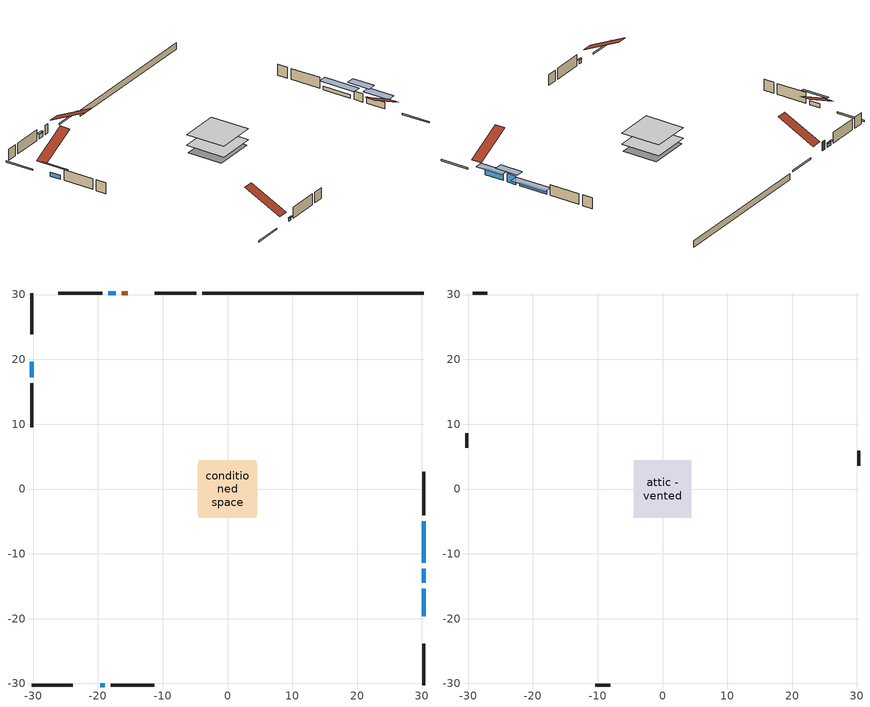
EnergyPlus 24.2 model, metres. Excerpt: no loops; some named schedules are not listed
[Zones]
conditioned space
 floor adiabatic (AdiabaticFloorConstruction): -4.41,-4.41 -4.41,4.41 4.41,4.41 4.41,-4.41 z0.61
 floor foundation (Slab1 construction): -4.58,-3.96 -4.58,3.96 4.58,3.96 4.58,-3.96 z-0.82
 wall outside (RimJoist1 construction): -4.83,30.24 -11.23,30.24 / -30.24,-30.24 -23.84,-30.24 / -30.24,30.24 -30.24,23.84 / 30.24,-30.24 30.24,-23.84 z0.61:0.91
 wall outside (AdiabaticWallConstruction 1): -15.42,30.24 -16.28,30.24 z0.61:2.64
 wall outside (AdiabaticWallConstruction): 30.24,-19.65 30.24,-15.38 z0.61:2.08; 30.24,-14.45 30.24,-12.32 z0.61:2.46; -17.21,30.24 -18.43,30.24 / -30.24,19.65 -30.24,17.21 z0.61:1.5; -19.65,-30.24 -18.94,-30.24 z0.61:1.32; 30.24,-11.39 30.24,-4.99 z0.61:1.37
 wall outside (Wall1 construction): -19.36,30.24 -26.1,30.24 / -18.01,-30.24 -11.28,-30.24 / -30.24,16.28 -30.24,9.55 / 30.24,-4.06 30.24,2.67 z0.61:3.05
 wall foundation (FoundationWall1 construction): 30.24,30.24 -3.9,30.24 z-0.82:0.61
 window (WindowConstruction): 30.24,-19.65 30.24,-15.38 z0.61:2.08
 window (WindowConstruction 2): 30.24,-14.45 30.24,-12.32 z0.61:2.46
 window (WindowConstruction 3): -17.21,30.24 -18.43,30.24 z0.61:1.5
 window (WindowConstruction 4): -30.24,19.65 -30.24,17.21 z0.61:1.5
 window (WindowConstruction 5): -19.65,-30.24 -18.94,-30.24 z0.61:1.32
 window (WindowConstruction 1): 30.24,-11.39 30.24,-4.99 z0.61:1.37
 door (Door): -15.42,30.24 -16.28,30.24 z0.61:2.64
 ceiling adiabatic (AdiabaticFloorConstruction): 4.41,-4.41 4.41,4.41 -4.41,4.41 -4.41,-4.41 z0.61
attic - vented
 floor to conditioned space (Floor1 construction Reversed): -4.41,-4.41 -4.41,4.41 4.41,4.41 4.41,-4.41 z3.05
 wall outside (Wall2 construction): -27.03,30.24 -29.31,30.24 / -10.35,-30.24 -8.06,-30.24 / -30.24,8.62 -30.24,6.33 / 30.24,3.6 30.24,5.89 z0.61:3.05
 roof outside (Roof1 construction): -14.49,30.24,3.05 -14.49,21.9,7.22 -12.16,21.9,7.22 -12.16,30.24,3.05; -20.58,-30.24,3.05 -20.58,-21.9,7.22 -22.91,-21.9,7.22 -22.91,-30.24,3.05; -30.24,20.58,3.05 -21.9,20.58,7.22 -21.9,22.91,7.22 -30.24,22.91,3.05; 30.24,-20.58,3.05 21.9,-20.58,7.22 21.9,-22.91,7.22 30.24,-22.91,3.05
shading: 30.24,-14.47 30.24,-20.56 32.07,-20.56 32.07,-14.47 z2.99; 30.24,-10.8 30.24,-15.98 32.07,-15.98 32.07,-10.8 z3.98; -18.61,30.24 -17.03,30.24 -17.03,30.65 -18.61,30.65 z1.68; -30.24,15.38 -30.24,21.48 -30.65,21.48 -30.65,15.38 z3.33; -18.76,-30.24 -19.83,-30.24 -19.83,-30.65 -18.76,-30.65 z1.5; 30.24,-4.08 30.24,-12.3 32.07,-12.3 32.07,-4.08 z2.28
[Building]
Building 1: Terrain=Suburbs
[Site:Location]
Wiarton AP_ON: Latitude {deg}=44.74; Longitude {deg}=-81.11; Time Zone {hr}=-5; Elevation {m}=222; Keep Site Location Information=Yes
[Site:GroundTemperature:Shallow]
2.94744, 1.01235, 0.85738, 1.77568, 5.46213, 9.13142, 12.3125, 14.3276, 14.4988, 12.8598, 9.75989, 6.20317
[Site:WaterMainsTemperature]
Calculation Method=Schedule; Temperature Schedule=mains temperature schedule
[Material] Roughness=Rough; Thermal Absorptance=0.9
Name | Thickness {m} | Conductivity {W/m-K} | Density {kg/m3} | Specific Heat {J/kg-K} | Solar Absorptance | Visible Absorptance
asphalt or fiberglass shingles | 0.00635 | 0.162714 | 1121.4 | 1465.45 | 0.4 | 0.4
ceiling loosefill ins | 0.0846667 | 0.0480833 | 16.02 | 1046.75 | 0.7 | 0.7
ceiling stud and cavity | 0.1397 | 0.112535 | 65.682 | 1177.47 | 0.7 | 0.7
concrete 4.0 in. | 0.1016 | 1.803125 | 2242.8 | 837.4 | 0.7 | 0.7
concrete 8.0 in. | 0.2032 | 1.803125 | 2242.8 | 837.4 | 0.7 | 0.7
door material | 0.04445 | 0.188738 | 512.64 | 1214.23 | 0.7 | 0.7
floor covering | 0.0127 | 0.0433444 | 54.468 | 1339.84 | 0.6 | 0.6
floor rigid ins; wall rigid ins | 0.512978 | 0.029427 | 32.04 | 1214.23 | 0.7 | 0.7
floor stud and cavity | 0.1397 | 1.75129 | 37.0049 | 1207.88 | 0.7 | 0.7
furniture material conditioned space 1 | 0.1524 | 0.115458 | 640.8 | 1214.23 | 0.6 | 0.6
gypsum board | 0.0127 | 0.160291 | 801 | 837.4 | 0.6 | 0.6
osb sheathing 0.5 in. | 0.0127 | 0.115458 | 512.64 | 1214.23 | 0.7 | 0.7
osb sheathing 0.75 in. | 0.01905 | 0.115458 | 512.64 | 1214.23 | 0.7 | 0.7
rim joist stud and cavity | 0.0508 | 24.0425 | 6.31874 | 1174.65 | 0.6 | 0.6
wall stud and cavity | 0.1397 | 0.0930111 | 139.0536 | 1170.24 | 0.7 | 0.7
wall stud and cavity 1 | 0.0889 | 8.12285 | 50.32683 | 1063.81 | 0.6 | 0.6
wall stud and cavity 2 | 0.0889 | 0.380278 | 52.3479 | 1209.89 | 0.7 | 0.7
wall stud and cavity 3 | 0.0889 | 0.391764 | 83.0341 | 1211.67 | 0.7 | 0.7
wood siding | 0.0254 | 0.102417 | 544.68 | 1172.36 | 0.4 | 0.4
wood siding 1 | 0.00254 | 0.102417 | 544.68 | 1172.36 | 0.4 | 0.4
wood siding 2; wood siding 3; wood siding 4 | 0.0254 | 0.102417 | 544.68 | 1172.36 | 0.7 | 0.7
[WindowMaterial:SimpleGlazingSystem]
Name | U-Factor {W/m2-K} | Solar Heat Gain Coefficient
WindowMaterial | 3.30119 | 0.67
WindowMaterial 1 | 3.30573 | 0.63
WindowMaterial 2 | 3.30005 | 0.68
WindowMaterial 3 | 3.30346 | 0.65
WindowMaterial 4 | 3.30573 | 0.6
[Construction]
AdiabaticFloorConstruction: floor stud and cavity, floor rigid ins, osb sheathing 0.75 in., floor covering
AdiabaticWallConstruction: wood siding 3, wall rigid ins, wall stud and cavity 2, gypsum board
AdiabaticWallConstruction 1: wood siding 4, wall rigid ins, wall stud and cavity 2, gypsum board
Door: door material
Floor1 construction Reversed: gypsum board, ceiling stud and cavity, ceiling loosefill ins
FoundationWall1 construction: concrete 8.0 in.
furniture construction conditioned space 1: furniture material conditioned space 1
PartitionWallConstruction: gypsum board, wall stud and cavity 3, gypsum board
RimJoist1 construction: wood siding 2, rim joist stud and cavity
Roof1 construction: asphalt or fiberglass shingles
Slab1 construction: concrete 4.0 in.
Wall1 construction: wood siding, osb sheathing 0.5 in., wall stud and cavity, gypsum board
Wall2 construction: wood siding 1, wall stud and cavity 1
WindowConstruction: WindowMaterial
WindowConstruction 1: WindowMaterial 1
WindowConstruction 2: WindowMaterial 2
WindowConstruction 3; WindowConstruction 4: WindowMaterial 3
WindowConstruction 5: WindowMaterial 4
[Zone] Multiplier=1; Part of Total Floor Area=Yes
Name | Volume {m3}
attic - vented | 51.1091
conditioned space | 349.9
[Space]
Name | Zone | Volume {m3}
attic - vented 1 | attic - vented | 51.1091
conditioned space 1 | conditioned space | 349.9
[ZoneInfiltration:EffectiveLeakageArea]
infil attic - vented 1: Zone or Space=attic - vented 1; Schedule=Always On Discrete; Effective Air Leakage Area {cm2}=3274.11; Stack Coefficient=0.000459526; Wind Coefficient=1.44836e-05
[ZoneMixing]
whole house fan mix: Zone or Space=attic - vented; Schedule=Always On Continuous; Design Flow Rate Calculation Method=Flow/Zone; Design Flow Rate {m3/s}=0; Source Zone or Space=conditioned space
[SurfaceProperty:ExposedFoundationPerimeter]
Slab1: Exposed Perimeter Calculation Method=TotalExposedPerimeter; Total Exposed Perimeter {m}=34.139
[InternalMass] Zone or ZoneList=conditioned space; Space or SpaceList=conditioned space 1
Name | Construction | Surface Area {m2}
furniture mass conditioned space 1 | furniture construction conditioned space 1 | 60.1198
partition wall mass | PartitionWallConstruction | 150.299
[Lights]
interior lighting: Zone or ZoneList or Space or SpaceList=conditioned space 1; Schedule=interior lighting schedule; Design Level Calculation Method=LightingLevel; Lighting Level {W}=343.2; Return Air Fraction=0; Fraction Radiant=0.6; Fraction Visible=0.2; Fraction Replaceable=1
[People]
occupants: Zone or ZoneList or Space or SpaceList=conditioned space 1; Number of People Schedule=occupants schedule; Number of People Calculation Method=People; Number of People=3; Fraction Radiant=0.314171; Sensible Heat Fraction=0.56303; Activity Level Schedule=occupants activity schedule; Carbon Dioxide Generation Rate {m3/s-W}=0; Enable ASHRAE 55 Comfort Warnings=No; Mean Radiant Temperature Calculation Type=EnclosureAveraged
[ElectricEquipment] Zone or ZoneList or Space or SpaceList=conditioned space 1; Design Level Calculation Method=EquipmentLevel
Name | Schedule | Design Level {W} | Fraction Latent | Fraction Radiant | Fraction Lost
clothes dryer | clothes dryer schedule | 140.772 | 0.015 | 0.081 | 0.85
clothes washer | clothes washer schedule | 32.1985 | 0.03 | 0.162 | 0.7
cooking range | cooking range schedule | 215.147 | 0.08 | 0.432 | 0.2
dishwasher | dishwasher schedule | 66.8632 | 0.3 | 0.18 | 0.4
fridge | fridge schedule | 72.9452 | 0 | 0.6 | 0
mech vent house fan | mech vent house fan schedule | 0 | 0 | 0 | 1
mech vent house fan cfis | mech vent house fan cfis schedule | 0 | 0 | 0 | 0
misc plug loads | misc plug loads schedule | 494.7 | 0.045 | 0.513 | 0.1
whole house fan | Always On Discrete | 0 | 0 | 0 | 1
[OtherEquipment] Zone or ZoneList or Space or SpaceList=conditioned space 1; Design Level Calculation Method=EquipmentLevel
Name | Fuel Type | Schedule | Design Level {W} | Fraction Latent | Fraction Radiant | Fraction Lost
clothes dryer 1 | Electricity | clothes dryer schedule | 0 | 0.015 | 0.081 | 0.85
cooking range 1 | Electricity | cooking range schedule | 0 | 0.08 | 0.432 | 0.2
general water use latent | None | general water use schedule | 62.594 | 1 | 0 | 0
general water use sensible | None | general water use schedule | -61.6891 | 0 | 0.6 | 0
mech vent house fan latent load | None | Always On Discrete | 0 | 1 | 0 | 0
mech vent house fan sensible load | None | Always On Discrete | 0 | 0 | 0 | 0
water heater energy adjustment1 | Electricity | Always On Discrete | 0.01 | 0 | 0 | 1
[ZoneInfiltration:DesignFlowRate] Zone or ZoneList or Space or SpaceList=conditioned space 1; Schedule=Always On Discrete; Design Flow Rate Calculation Method=Flow/Zone; Design Flow Rate {m3/s}=0
infil flow; natural vent flow; whole house fan flow
[ZoneControl:Thermostat]
conditioned space Thermostat: Zone or ZoneList=conditioned space; Control Type Schedule=conditioned space Thermostat Schedule; Control 1=conditioned space temperature setpoint; Temperature Difference Between Cutout And Setpoint {deltaC}=0
[ZoneHVAC:Baseboard:Convective:Electric]
electric baseboard: Availability Schedule=Always On Discrete; Heating Design Capacity {W}=17679.2; Efficiency=1
[Zone equipment]
conditioned space: electric baseboard
[Foundation:Kiva]
Foundation Kiva 1: Initial Indoor Air Temperature {C}=18; Wall Height Above Grade {m}=0.609996; Wall Depth Below Slab {m}=0.2032
[Foundation:Kiva:Settings]
Soil Conductivity {W/m-K}=0.849921; Soil Density {kg/m3}=1842.3; Soil Specific Heat {J/kg-K}=418.7; Ground Solar Absorptivity=0.9; Ground Thermal Absorptivity=0.9; Ground Surface Roughness {m}=0.03; Far-Field Width {m}=40; Deep-Ground Boundary Condition=ZeroFlux; Deep-Ground Depth {m}=40; Minimum Cell Dimension {m}=0.2; Maximum Cell Growth Coefficient=3; Simulation Timestep=Timestep
[Exterior:Lights]
exterior lighting: Schedule=exterior lighting schedule; Design Level {W}=75.6
[EnergyManagementSystem:GlobalVariable]
infil_program_Qfan
infil_program_Qinf
natural_vent_program_Qnv
natural_vent_program_Qwhf
[EnergyManagementSystem:Sensor]
Name | Output:Variable or Output:Meter Index Key | Output:Variable or Output:Meter
airflow_gain | infil flow | Infiltration Sensible Heat Gain Energy
airflow_gain_1 | natural vent flow | Infiltration Sensible Heat Gain Energy
airflow_gain_2 | whole house fan flow | Infiltration Sensible Heat Gain Energy
airflow_loss | infil flow | Infiltration Sensible Heat Loss Energy
airflow_loss_1 | natural vent flow | Infiltration Sensible Heat Loss Energy
airflow_loss_2 | whole house fan flow | Infiltration Sensible Heat Loss Energy
clg_load_cond |  | Cooling:EnergyTransfer:Zone:CONDITIONED SPACE
clg_sp_s; clg_sp_s_1 | cooling setpoint | Schedule Value
clothes_dryer_exhaust_0_sch_s | clothes dryer exhaust 0 schedule | Schedule Value
conditioned_space_clg_unmet_s | conditioned space | Zone Cooling Setpoint Not Met Time
conditioned_space_htg_unmet_s | conditioned space | Zone Heating Setpoint Not Met Time
cool_season | cooling season schedule | Schedule Value
fridge_tin_s; tin_s; tin_s_1 | conditioned space | Zone Mean Air Temperature
htg_load_cond |  | Heating:EnergyTransfer:Zone:CONDITIONED SPACE
htg_sp_s; htg_sp_s_1 | heating setpoint | Schedule Value
ig_ee_conv | clothes dryer | Electric Equipment Convective Heating Energy
ig_ee_conv_2 | cooking range | Electric Equipment Convective Heating Energy
ig_ee_conv_4 | fridge | Electric Equipment Convective Heating Energy
ig_ee_conv_5 | misc plug loads | Electric Equipment Convective Heating Energy
ig_ee_conv_6 | whole house fan | Electric Equipment Convective Heating Energy
ig_ee_rad | clothes dryer | Electric Equipment Radiant Heating Energy
ig_ee_rad_2 | cooking range | Electric Equipment Radiant Heating Energy
ig_ee_rad_4 | fridge | Electric Equipment Radiant Heating Energy
ig_ee_rad_5 | misc plug loads | Electric Equipment Radiant Heating Energy
ig_ee_rad_6 | whole house fan | Electric Equipment Radiant Heating Energy
ig_lgt_conv | interior lighting | Lights Convective Heating Energy
ig_lgt_rad | interior lighting | Lights Radiant Heating Energy
ig_lgt_vis | interior lighting | Lights Visible Radiation Heating Energy
ig_oe_conv | clothes dryer 1 | Other Equipment Convective Heating Energy
ig_oe_conv_1 | cooking range 1 | Other Equipment Convective Heating Energy
ig_oe_conv_2 | general water use latent | Other Equipment Convective Heating Energy
ig_oe_conv_3 | general water use sensible | Other Equipment Convective Heating Energy
ig_oe_conv_4 | water heater energy adjustment1 | Other Equipment Convective Heating Energy
ig_oe_rad | clothes dryer 1 | Other Equipment Radiant Heating Energy
ig_oe_rad_1 | cooking range 1 | Other Equipment Radiant Heating Energy
ig_oe_rad_2 | general water use latent | Other Equipment Radiant Heating Energy
ig_oe_rad_3 | general water use sensible | Other Equipment Radiant Heating Energy
ig_oe_rad_4 | water heater energy adjustment1 | Other Equipment Radiant Heating Energy
ig_ppl_conv | occupants | People Convective Heating Energy
ig_ppl_rad | occupants | People Radiant Heating Energy
im_conv | furniture mass conditioned space 1 | Surface Inside Face Convection Heat Gain Energy
im_conv_1 | partition wall mass | Surface Inside Face Convection Heat Gain Energy
im_ig | furniture mass conditioned space 1 | Surface Inside Face Internal Gains Radiation Heat Gain Energy
im_ig_1 | partition wall mass | Surface Inside Face Internal Gains Radiation Heat Gain Energy
im_lgt | furniture mass conditioned space 1 | Surface Inside Face Lights Radiation Heat Gain Energy
im_lgt_1 | partition wall mass | Surface Inside Face Lights Radiation Heat Gain Energy
im_sol | furniture mass conditioned space 1 | Surface Inside Face Solar Radiation Heat Gain Energy
im_sol_1 | partition wall mass | Surface Inside Face Solar Radiation Heat Gain Energy
im_surf | furniture mass conditioned space 1 | Surface Inside Face Net Surface Thermal Radiation Heat Gain Energy
im_surf_1 | partition wall mass | Surface Inside Face Net Surface Thermal Radiation Heat Gain Energy
mv_conv | mech vent house fan | Electric Equipment Convective Heating Energy
mv_conv_1 | mech vent house fan cfis | Electric Equipment Convective Heating Energy
mv_conv_2 | mech vent house fan latent load | Other Equipment Convective Heating Energy
mv_conv_3 | mech vent house fan sensible load | Other Equipment Convective Heating Energy
mv_rad | mech vent house fan | Electric Equipment Radiant Heating Energy
mv_rad_1 | mech vent house fan cfis | Electric Equipment Radiant Heating Energy
mv_rad_2 | mech vent house fan latent load | Other Equipment Radiant Heating Energy
mv_rad_3 | mech vent house fan sensible load | Other Equipment Radiant Heating Energy
natural_vent_s | natural vent schedule | Schedule Value
out_pb_s |  | Site Outdoor Air Barometric Pressure
out_wt_s |  | Site Outdoor Air Humidity Ratio
site_vw_s |  | Site Wind Speed
ss_back_out | Window1 | Surface Window Shortwave from Zone Back Out Window Heat Transfer Rate
ss_back_out_1 | Window10 | Surface Window Shortwave from Zone Back Out Window Heat Transfer Rate
ss_back_out_2 | Window12 | Surface Window Shortwave from Zone Back Out Window Heat Transfer Rate
ss_back_out_3 | Window13 | Surface Window Shortwave from Zone Back Out Window Heat Transfer Rate
ss_back_out_4 | Window15 | Surface Window Shortwave from Zone Back Out Window Heat Transfer Rate
ss_back_out_5 | Window4 | Surface Window Shortwave from Zone Back Out Window Heat Transfer Rate
ss_conv | Door1 | Surface Inside Face Convection Heat Gain Energy
ss_conv_1 | Window1 | Surface Inside Face Convection Heat Gain Energy
ss_conv_2 | Window10 | Surface Inside Face Convection Heat Gain Energy
ss_conv_3 | Window12 | Surface Inside Face Convection Heat Gain Energy
ss_conv_4 | Window13 | Surface Inside Face Convection Heat Gain Energy
ss_conv_5 | Window15 | Surface Inside Face Convection Heat Gain Energy
ss_conv_6 | Window4 | Surface Inside Face Convection Heat Gain Energy
ss_ig | Door1 | Surface Inside Face Internal Gains Radiation Heat Gain Energy
ss_ig_1 | Window1 | Surface Inside Face Internal Gains Radiation Heat Gain Energy
ss_ig_2 | Window10 | Surface Inside Face Internal Gains Radiation Heat Gain Energy
ss_ig_3 | Window12 | Surface Inside Face Internal Gains Radiation Heat Gain Energy
ss_ig_4 | Window13 | Surface Inside Face Internal Gains Radiation Heat Gain Energy
ss_ig_5 | Window15 | Surface Inside Face Internal Gains Radiation Heat Gain Energy
ss_ig_6 | Window4 | Surface Inside Face Internal Gains Radiation Heat Gain Energy
ss_lgt | Door1 | Surface Inside Face Lights Radiation Heat Gain Energy
ss_sol | Door1 | Surface Inside Face Solar Radiation Heat Gain Energy
ss_surf | Door1 | Surface Inside Face Net Surface Thermal Radiation Heat Gain Energy
ss_surf_1 | Window1 | Surface Inside Face Net Surface Thermal Radiation Heat Gain Energy
ss_surf_2 | Window10 | Surface Inside Face Net Surface Thermal Radiation Heat Gain Energy
ss_surf_3 | Window12 | Surface Inside Face Net Surface Thermal Radiation Heat Gain Energy
ss_surf_4 | Window13 | Surface Inside Face Net Surface Thermal Radiation Heat Gain Energy
ss_surf_5 | Window15 | Surface Inside Face Net Surface Thermal Radiation Heat Gain Energy
ss_surf_6 | Window4 | Surface Inside Face Net Surface Thermal Radiation Heat Gain Energy
ss_trans_in | Window1 | Surface Window Transmitted Solar Radiation Rate
ss_trans_in_1 | Window10 | Surface Window Transmitted Solar Radiation Rate
ss_trans_in_2 | Window12 | Surface Window Transmitted Solar Radiation Rate
ss_trans_in_3 | Window13 | Surface Window Transmitted Solar Radiation Rate
ss_trans_in_4 | Window15 | Surface Window Transmitted Solar Radiation Rate
ss_trans_in_5 | Window4 | Surface Window Transmitted Solar Radiation Rate
ss_trans_out | Window1 | Surface Inside Face Initial Transmitted Diffuse Transmitted Out Window Solar Radiation Rate
ss_trans_out_1 | Window10 | Surface Inside Face Initial Transmitted Diffuse Transmitted Out Window Solar Radiation Rate
ss_trans_out_2 | Window12 | Surface Inside Face Initial Transmitted Diffuse Transmitted Out Window Solar Radiation Rate
ss_trans_out_3 | Window13 | Surface Inside Face Initial Transmitted Diffuse Transmitted Out Window Solar Radiation Rate
ss_trans_out_4 | Window15 | Surface Inside Face Initial Transmitted Diffuse Transmitted Out Window Solar Radiation Rate
ss_trans_out_5 | Window4 | Surface Inside Face Initial Transmitted Diffuse Transmitted Out Window Solar Radiation Rate
s_conv | Floor1 | Surface Inside Face Convection Heat Gain Energy
s_conv_1 | FoundationWall1 | Surface Inside Face Convection Heat Gain Energy
s_conv_10 | Wall1:180 | Surface Inside Face Convection Heat Gain Energy
s_conv_11 | Wall1:270 | Surface Inside Face Convection Heat Gain Energy
s_conv_12 | Wall1:90 | Surface Inside Face Convection Heat Gain Energy
s_conv_2 | inferred conditioned ceiling | Surface Inside Face Convection Heat Gain Energy
s_conv_3 | inferred conditioned floor | Surface Inside Face Convection Heat Gain Energy
s_conv_4 | RimJoist1:0 | Surface Inside Face Convection Heat Gain Energy
s_conv_5 | RimJoist1:180 | Surface Inside Face Convection Heat Gain Energy
s_conv_6 | RimJoist1:270 | Surface Inside Face Convection Heat Gain Energy
s_conv_7 | RimJoist1:90 | Surface Inside Face Convection Heat Gain Energy
s_conv_8 | Slab1 | Surface Inside Face Convection Heat Gain Energy
s_conv_9 | Wall1:0 | Surface Inside Face Convection Heat Gain Energy
s_ig | Floor1 | Surface Inside Face Internal Gains Radiation Heat Gain Energy
s_ig_1 | FoundationWall1 | Surface Inside Face Internal Gains Radiation Heat Gain Energy
s_ig_10 | Wall1:180 | Surface Inside Face Internal Gains Radiation Heat Gain Energy
s_ig_11 | Wall1:270 | Surface Inside Face Internal Gains Radiation Heat Gain Energy
s_ig_12 | Wall1:90 | Surface Inside Face Internal Gains Radiation Heat Gain Energy
s_ig_2 | inferred conditioned ceiling | Surface Inside Face Internal Gains Radiation Heat Gain Energy
s_ig_3 | inferred conditioned floor | Surface Inside Face Internal Gains Radiation Heat Gain Energy
s_ig_4 | RimJoist1:0 | Surface Inside Face Internal Gains Radiation Heat Gain Energy
s_ig_5 | RimJoist1:180 | Surface Inside Face Internal Gains Radiation Heat Gain Energy
s_ig_6 | RimJoist1:270 | Surface Inside Face Internal Gains Radiation Heat Gain Energy
s_ig_7 | RimJoist1:90 | Surface Inside Face Internal Gains Radiation Heat Gain Energy
s_ig_8 | Slab1 | Surface Inside Face Internal Gains Radiation Heat Gain Energy
s_ig_9 | Wall1:0 | Surface Inside Face Internal Gains Radiation Heat Gain Energy
s_lgt | Floor1 | Surface Inside Face Lights Radiation Heat Gain Energy
s_lgt_1 | FoundationWall1 | Surface Inside Face Lights Radiation Heat Gain Energy
s_lgt_10 | Wall1:180 | Surface Inside Face Lights Radiation Heat Gain Energy
s_lgt_11 | Wall1:270 | Surface Inside Face Lights Radiation Heat Gain Energy
s_lgt_12 | Wall1:90 | Surface Inside Face Lights Radiation Heat Gain Energy
s_lgt_2 | inferred conditioned ceiling | Surface Inside Face Lights Radiation Heat Gain Energy
s_lgt_3 | inferred conditioned floor | Surface Inside Face Lights Radiation Heat Gain Energy
s_lgt_4 | RimJoist1:0 | Surface Inside Face Lights Radiation Heat Gain Energy
s_lgt_5 | RimJoist1:180 | Surface Inside Face Lights Radiation Heat Gain Energy
s_lgt_6 | RimJoist1:270 | Surface Inside Face Lights Radiation Heat Gain Energy
s_lgt_7 | RimJoist1:90 | Surface Inside Face Lights Radiation Heat Gain Energy
s_lgt_8 | Slab1 | Surface Inside Face Lights Radiation Heat Gain Energy
s_lgt_9 | Wall1:0 | Surface Inside Face Lights Radiation Heat Gain Energy
s_sol | Floor1 | Surface Inside Face Solar Radiation Heat Gain Energy
s_sol_1 | FoundationWall1 | Surface Inside Face Solar Radiation Heat Gain Energy
s_sol_10 | Wall1:180 | Surface Inside Face Solar Radiation Heat Gain Energy
s_sol_11 | Wall1:270 | Surface Inside Face Solar Radiation Heat Gain Energy
s_sol_12 | Wall1:90 | Surface Inside Face Solar Radiation Heat Gain Energy
s_sol_2 | inferred conditioned ceiling | Surface Inside Face Solar Radiation Heat Gain Energy
s_sol_3 | inferred conditioned floor | Surface Inside Face Solar Radiation Heat Gain Energy
s_sol_4 | RimJoist1:0 | Surface Inside Face Solar Radiation Heat Gain Energy
s_sol_5 | RimJoist1:180 | Surface Inside Face Solar Radiation Heat Gain Energy
s_sol_6 | RimJoist1:270 | Surface Inside Face Solar Radiation Heat Gain Energy
s_sol_7 | RimJoist1:90 | Surface Inside Face Solar Radiation Heat Gain Energy
s_sol_8 | Slab1 | Surface Inside Face Solar Radiation Heat Gain Energy
s_sol_9 | Wall1:0 | Surface Inside Face Solar Radiation Heat Gain Energy
s_surf | Floor1 | Surface Inside Face Net Surface Thermal Radiation Heat Gain Energy
s_surf_1 | FoundationWall1 | Surface Inside Face Net Surface Thermal Radiation Heat Gain Energy
s_surf_10 | Wall1:180 | Surface Inside Face Net Surface Thermal Radiation Heat Gain Energy
s_surf_11 | Wall1:270 | Surface Inside Face Net Surface Thermal Radiation Heat Gain Energy
s_surf_12 | Wall1:90 | Surface Inside Face Net Surface Thermal Radiation Heat Gain Energy
s_surf_2 | inferred conditioned ceiling | Surface Inside Face Net Surface Thermal Radiation Heat Gain Energy
s_surf_3 | inferred conditioned floor | Surface Inside Face Net Surface Thermal Radiation Heat Gain Energy
s_surf_4 | RimJoist1:0 | Surface Inside Face Net Surface Thermal Radiation Heat Gain Energy
s_surf_5 | RimJoist1:180 | Surface Inside Face Net Surface Thermal Radiation Heat Gain Energy
s_surf_6 | RimJoist1:270 | Surface Inside Face Net Surface Thermal Radiation Heat Gain Energy
s_surf_7 | RimJoist1:90 | Surface Inside Face Net Surface Thermal Radiation Heat Gain Energy
s_surf_8 | Slab1 | Surface Inside Face Net Surface Thermal Radiation Heat Gain Energy
s_surf_9 | Wall1:0 | Surface Inside Face Net Surface Thermal Radiation Heat Gain Energy
tout_s | conditioned space | Zone Outdoor Air Drybulb Temperature
win_s | conditioned space | Zone Air Humidity Ratio
[EnergyManagementSystem:Actuator]
Name | Actuated Component Unique | Actuated Component Type | Actuated Component Control Type
fridge_schedule_act | fridge schedule | Schedule:Constant | Schedule Value
infil_flow_act | infil flow | Zone Infiltration | Air Exchange Flow Rate
mech_vent_house_fan_cfis_act | mech vent house fan cfis | ElectricEquipment | Electricity Rate
mech_vent_house_fan_latent_load_act | mech vent house fan latent load | OtherEquipment | Power Level
mech_vent_house_fan_sensible_load_act | mech vent house fan sensible load | OtherEquipment | Power Level
natural_vent_flow_act | natural vent flow | Zone Infiltration | Air Exchange Flow Rate
